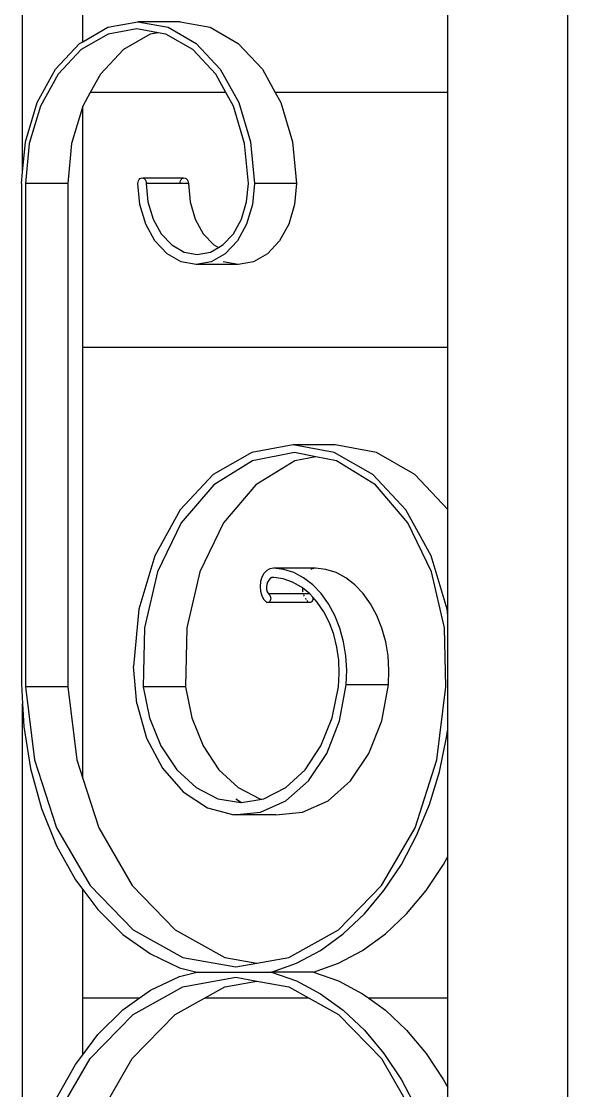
# Model space of a CAD drawing. Header units: millimetres. Extents: x 173236 to 801264, y -94969 to 615039.
# Drawn here: x 445123.3 to 445213.3, y -2428.3 to -2252.3 of the extents above; entities that cross this region are included whole.
import ezdxf

# ---------------------------------------------------------------- set-up
doc = ezdxf.new("R2010")
doc.units = ezdxf.units.MM
doc.header["$MEASUREMENT"] = 0
doc.layers.add('VOX-A-STAIRS-STEPS', color=140, linetype='Continuous')
doc.layers.add('VOX-A-WALL-PATT', color=233, linetype='Continuous')

# ---------------------------------------------------------------- blocks, each defined once
blk = doc.blocks.new('SSS')
at = {"layer": 'VOX-A-WALL-PATT'}
for p, q in [((383424.52, -2700.73), (383424.52, -2434.82)), ((383514.34, -3297.44), (383514.34, -2504.56)), ((383434.44, -2679.22), (383434.44, -2666.77)), ((383494.58, -2687.58), (383494.58, -2666.77)), ((383438.57, -2676.85), (383443.54, -2675.94)), ((383443.54, -2675.94), (383448.51, -2676.85)), ((383450.48, -2675.94), (383443.54, -2675.94)), ((383450.48, -2675.94), (383455.45, -2676.85)), ((383438.63, -2677.97), (383434.21, -2680.52)), ((383434.44, -2679.22), (383438.57, -2676.85)), ((383443.38, -2677.1), (383438.63, -2677.97)), ((383445.57, -2677.97), (383441.15, -2680.52)), ((383446.85, -2677.74), (383443.38, -2677.1)), ((383446.85, -2677.74), (383445.57, -2677.97)), ((383448.13, -2677.97), (383446.85, -2677.74)), ((383452.56, -2680.52), (383448.13, -2677.97)), ((383448.51, -2676.85), (383453.13, -2679.51)), ((383455.45, -2676.85), (383460.08, -2679.51)), ((383429.97, -2683.74), (383433.94, -2679.51)), ((383433.94, -2679.51), (383434.44, -2679.22)), ((383453.13, -2679.51), (383457.11, -2683.74)), ((383460.08, -2679.51), (383464.05, -2683.74)), ((383434.21, -2680.52), (383430.4, -2684.57)), ((383441.15, -2680.52), (383437.35, -2684.57)), ((383456.36, -2684.57), (383452.56, -2680.52)), ((383426.92, -2689.26), (383429.97, -2683.74)), ((383430.4, -2684.57), (383427.49, -2689.84)), ((383437.35, -2684.57), (383435.68, -2687.58)), ((383458.03, -2687.58), (383456.36, -2684.57)), ((383457.11, -2683.74), (383460.16, -2689.26)), ((383464.05, -2683.74), (383466.17, -2687.58)), ((383435.68, -2687.58), (383434.44, -2689.83)), ((383458.03, -2687.58), (383435.68, -2687.58)), ((383459.28, -2689.84), (383458.03, -2687.58)), ((383494.58, -2687.58), (383466.17, -2687.58)), ((383466.17, -2687.58), (383467.1, -2689.26)), ((383494.58, -2729.52), (383494.58, -2687.58)), ((383425, -2695.69), (383426.92, -2689.26)), ((383427.49, -2689.84), (383425.65, -2695.99)), ((383434.44, -2689.83), (383432.6, -2695.99)), ((383434.44, -2729.52), (383434.44, -2689.83)), ((383461.11, -2695.99), (383459.28, -2689.84)), ((383460.16, -2689.26), (383462.08, -2695.69)), ((383467.1, -2689.26), (383469.02, -2695.69)), ((383424.52, -2700.73), (383425, -2695.69)), ((383425.65, -2695.99), (383425.03, -2702.59)), ((383432.6, -2695.99), (383431.97, -2702.59)), ((383461.74, -2702.59), (383461.11, -2695.99)), ((383462.08, -2695.69), (383462.73, -2702.59)), ((383469.02, -2695.69), (383469.67, -2702.59)), ((383424.34, -2702.59), (383424.52, -2700.73)), ((383424.34, -2702.59), (383424.34, -2784.95)), ((383425.03, -2702.59), (383425.03, -2785.44)), ((383431.97, -2702.59), (383425.03, -2702.59)), ((383431.97, -2702.59), (383431.97, -2785.44)), ((383443.54, -2702.59), (383443.56, -2702.34)), ((383443.86, -2706.03), (383443.54, -2702.59)), ((383443.56, -2702.34), (383443.63, -2702.11)), ((383443.63, -2702.11), (383443.74, -2701.91)), ((383443.74, -2701.91), (383443.88, -2701.76)), ((383443.88, -2701.76), (383444.05, -2701.67)), ((383444.05, -2701.67), (383444.22, -2701.64)), ((383444.22, -2701.64), (383444.4, -2701.67)), ((383444.4, -2701.67), (383444.56, -2701.76)), ((383450.99, -2701.67), (383444.4, -2701.67)), ((383444.56, -2701.76), (383444.71, -2701.91)), ((383444.71, -2701.91), (383444.82, -2702.11)), ((383444.82, -2702.11), (383444.88, -2702.34)), ((383444.88, -2702.34), (383444.91, -2702.59)), ((383444.91, -2702.59), (383445.19, -2705.61)), ((383450.48, -2702.59), (383444.91, -2702.59)), ((383450.48, -2702.59), (383450.5, -2702.34)), ((383451.85, -2702.59), (383450.48, -2702.59)), ((383450.5, -2702.34), (383450.57, -2702.11)), ((383450.57, -2702.11), (383450.68, -2701.91)), ((383450.68, -2701.91), (383450.82, -2701.76)), ((383450.82, -2701.76), (383450.99, -2701.67)), ((383450.99, -2701.67), (383451.16, -2701.64)), ((383451.16, -2701.64), (383451.34, -2701.67)), ((383451.34, -2701.67), (383451.51, -2701.76)), ((383451.51, -2701.76), (383451.65, -2701.91)), ((383451.65, -2701.91), (383451.76, -2702.11)), ((383451.76, -2702.11), (383451.83, -2702.34)), ((383451.83, -2702.34), (383451.85, -2702.59)), ((383451.85, -2702.59), (383452.14, -2705.61)), ((383461.45, -2705.61), (383461.74, -2702.59)), ((383462.73, -2702.59), (383462.4, -2706.03)), ((383469.67, -2702.59), (383462.73, -2702.59)), ((383469.67, -2702.59), (383469.35, -2706.03)), ((383444.82, -2709.25), (383443.86, -2706.03)), ((383445.19, -2705.61), (383446.03, -2708.43)), ((383452.14, -2705.61), (383452.98, -2708.43)), ((383460.61, -2708.43), (383461.45, -2705.61)), ((383462.4, -2706.03), (383461.45, -2709.25)), ((383469.35, -2706.03), (383468.39, -2709.25)), ((383446.35, -2712.01), (383444.82, -2709.25)), ((383446.03, -2708.43), (383447.37, -2710.85)), ((383452.98, -2708.43), (383454.31, -2710.85)), ((383459.27, -2710.85), (383460.61, -2708.43)), ((383461.45, -2709.25), (383459.92, -2712.01)), ((383468.39, -2709.25), (383466.86, -2712.01)), ((383447.37, -2710.85), (383449.11, -2712.7)), ((383454.31, -2710.85), (383456.06, -2712.7)), ((383457.53, -2712.7), (383459.27, -2710.85)), ((383448.34, -2714.13), (383446.35, -2712.01)), ((383449.11, -2712.7), (383451.14, -2713.87)), ((383455.5, -2713.87), (383456.79, -2713.13)), ((383456.06, -2712.7), (383456.79, -2713.13)), ((383456.79, -2713.13), (383457.53, -2712.7)), ((383459.92, -2712.01), (383457.93, -2714.13)), ((383466.86, -2712.01), (383464.87, -2714.13)), ((383450.65, -2715.46), (383448.34, -2714.13)), ((383451.14, -2713.87), (383453.32, -2714.27)), ((383453.32, -2714.27), (383455.5, -2713.87)), ((383457.93, -2714.13), (383455.62, -2715.46)), ((383464.87, -2714.13), (383462.56, -2715.46)), ((383453.13, -2715.91), (383450.65, -2715.46)), ((383455.62, -2715.46), (383453.13, -2715.91)), ((383460.08, -2715.91), (383453.13, -2715.91)), ((383460.08, -2715.91), (383457.59, -2715.46)), ((383462.56, -2715.46), (383460.08, -2715.91)), ((383434.44, -2800.53), (383434.44, -2729.52)), ((383434.44, -2729.52), (383494.58, -2729.52)), ((383494.58, -2756.28), (383494.58, -2729.52)), ((383469.09, -2745.63), (383462.29, -2746.88)), ((383475.89, -2746.88), (383469.09, -2745.63)), ((383476.03, -2745.63), (383469.09, -2745.63)), ((383482.83, -2746.88), (383476.03, -2745.63)), ((383462.29, -2746.88), (383455.95, -2750.52)), ((383462.43, -2748.23), (383456.05, -2752.19)), ((383469.36, -2746.88), (383462.43, -2748.23)), ((383469.37, -2748.23), (383462.99, -2752.19)), ((383472.83, -2747.56), (383469.36, -2746.88)), ((383472.83, -2747.56), (383469.37, -2748.23)), ((383476.28, -2748.23), (383472.83, -2747.56)), ((383482.23, -2750.52), (383475.89, -2746.88)), ((383482.67, -2752.19), (383476.28, -2748.23)), ((383489.17, -2750.52), (383482.83, -2746.88)), ((383455.95, -2750.52), (383450.5, -2756.32)), ((383487.67, -2756.32), (383482.23, -2750.52)), ((383494.58, -2756.28), (383489.17, -2750.52)), ((383456.05, -2752.19), (383450.69, -2758.44)), ((383462.99, -2752.19), (383457.63, -2758.44)), ((383488.02, -2758.44), (383482.67, -2752.19)), ((383450.5, -2756.32), (383446.33, -2763.88)), ((383491.85, -2763.88), (383487.67, -2756.32)), ((383494.58, -2773.75), (383494.58, -2756.28)), ((383450.69, -2758.44), (383446.79, -2766.5)), ((383457.63, -2758.44), (383453.73, -2766.5)), ((383491.92, -2766.5), (383488.02, -2758.44)), ((383446.33, -2763.88), (383443.7, -2772.68)), ((383494.48, -2772.68), (383491.85, -2763.88)), ((383465.28, -2766), (383464.76, -2766.3)), ((383465.85, -2765.89), (383465.28, -2766)), ((383472.79, -2765.89), (383465.85, -2765.89)), ((383467.56, -2766.11), (383465.85, -2765.89)), ((383472.23, -2766), (383472.03, -2766.11)), ((383472.79, -2765.89), (383472.23, -2766)), ((383474.5, -2766.11), (383472.79, -2765.89)), ((383446.79, -2766.5), (383444.65, -2775.74)), ((383453.73, -2766.5), (383451.59, -2775.74)), ((383463.96, -2767.41), (383463.74, -2768.14)), ((383464.3, -2766.78), (383463.96, -2767.41)), ((383464.76, -2766.3), (383464.3, -2766.78)), ((383465.33, -2767.63), (383465.09, -2767.88)), ((383465.62, -2767.48), (383465.33, -2767.63)), ((383465.92, -2767.44), (383465.62, -2767.48)), ((383467.49, -2767.68), (383465.92, -2767.44)), ((383469.02, -2768.22), (383467.49, -2767.68)), ((383469.24, -2766.65), (383467.56, -2766.11)), ((383470.84, -2767.51), (383469.24, -2766.65)), ((383472.35, -2768.67), (383470.84, -2767.51)), ((383476.18, -2766.65), (383474.5, -2766.11)), ((383477.79, -2767.51), (383476.18, -2766.65)), ((383479.29, -2768.67), (383477.79, -2767.51)), ((383494.07, -2775.74), (383491.92, -2766.5)), ((383463.74, -2768.14), (383463.66, -2768.93)), ((383463.66, -2768.93), (383463.74, -2769.71)), ((383464.77, -2768.59), (383464.72, -2769.01)), ((383464.72, -2769.01), (383464.75, -2769.43)), ((383464.75, -2769.43), (383464.86, -2769.82)), ((383464.89, -2768.21), (383464.77, -2768.59)), ((383465.09, -2767.88), (383464.89, -2768.21)), ((383470.48, -2769.05), (383469.02, -2768.22)), ((383470.63, -2769.17), (383470.48, -2769.05)), ((383470.63, -2769.17), (383470.68, -2769.71)), ((383471.84, -2770.16), (383470.63, -2769.17)), ((383473.72, -2770.11), (383472.35, -2768.67)), ((383480.66, -2770.11), (383479.29, -2768.67)), ((383463.74, -2769.71), (383463.96, -2770.45)), ((383463.96, -2770.45), (383464.3, -2771.07)), ((383464.3, -2771.07), (383464.76, -2771.56)), ((383464.86, -2769.82), (383465.04, -2770.17)), ((383465.04, -2770.17), (383465.16, -2770.24)), ((383470.81, -2770.17), (383465.04, -2770.17)), ((383465.16, -2770.24), (383465.27, -2770.36)), ((383465.34, -2771.23), (383465.26, -2771.38)), ((383465.27, -2770.36), (383465.35, -2770.51)), ((383465.4, -2771.06), (383465.34, -2771.23)), ((383465.35, -2770.51), (383465.4, -2770.68)), ((383465.4, -2770.68), (383465.42, -2770.87)), ((383465.42, -2770.87), (383465.4, -2771.06)), ((383470.68, -2769.71), (383470.71, -2769.82)), ((383471.84, -2770.16), (383470.81, -2770.17)), ((383470.81, -2770.17), (383470.84, -2770.24)), ((383470.87, -2770.36), (383470.9, -2770.45)), ((383470.9, -2770.45), (383470.93, -2770.51)), ((383471.13, -2770.87), (383471.23, -2771.06)), ((383471.39, -2771.23), (383471.53, -2771.38)), ((383472.34, -2770.72), (383471.84, -2770.16)), ((383472.28, -2771.23), (383472.2, -2771.38)), ((383472.34, -2771.06), (383472.28, -2771.23)), ((383472.34, -2770.72), (383472.36, -2770.87)), ((383473.08, -2771.53), (383472.34, -2770.72)), ((383472.36, -2770.87), (383472.34, -2771.06)), ((383474.93, -2771.8), (383473.72, -2770.11)), ((383481.88, -2771.8), (383480.66, -2770.11)), ((383443.7, -2772.68), (383442.8, -2782.13)), ((383464.89, -2771.58), (383464.76, -2771.56)), ((383465.03, -2771.56), (383464.89, -2771.58)), ((383465.15, -2771.49), (383465.03, -2771.56)), ((383471.7, -2771.56), (383465.03, -2771.56)), ((383465.26, -2771.38), (383465.15, -2771.49)), ((383471.64, -2771.49), (383471.7, -2771.56)), ((383471.83, -2771.58), (383471.7, -2771.56)), ((383471.97, -2771.56), (383471.83, -2771.58)), ((383472.09, -2771.49), (383471.97, -2771.56)), ((383472.2, -2771.38), (383472.09, -2771.49)), ((383474.16, -2773.12), (383473.08, -2771.53)), ((383475.97, -2773.71), (383474.93, -2771.8)), ((383482.91, -2773.71), (383481.88, -2771.8)), ((383494.58, -2773.75), (383494.48, -2772.68)), ((383475.08, -2774.9), (383474.16, -2773.12)), ((383476.8, -2775.8), (383475.97, -2773.71)), ((383483.74, -2775.8), (383482.91, -2773.71)), ((383494.58, -2792.4), (383494.58, -2773.75)), ((383444.65, -2775.74), (383444.42, -2785.44)), ((383451.59, -2775.74), (383451.36, -2785.44)), ((383475.8, -2776.85), (383475.08, -2774.9)), ((383477.42, -2778.03), (383476.8, -2775.8)), ((383484.36, -2778.03), (383483.74, -2775.8)), ((383494.29, -2785.44), (383494.07, -2775.74)), ((383476.32, -2778.92), (383475.8, -2776.85)), ((383477.8, -2780.36), (383477.42, -2778.03)), ((383484.74, -2780.36), (383484.36, -2778.03)), ((383476.63, -2781.07), (383476.32, -2778.92)), ((383476.72, -2783.26), (383476.63, -2781.07)), ((383477.95, -2782.74), (383477.8, -2780.36)), ((383484.89, -2782.74), (383484.74, -2780.36)), ((383443.36, -2788.21), (383442.8, -2782.13)), ((383476.58, -2785.44), (383476.72, -2783.26)), ((383477.86, -2785.13), (383477.95, -2782.74)), ((383484.8, -2785.13), (383484.89, -2782.74)), ((383424.34, -2784.95), (383424.52, -2788.28)), ((383476.77, -2791.06), (383477.86, -2785.13)), ((383484.8, -2785.13), (383477.86, -2785.13)), ((383483.71, -2791.06), (383484.8, -2785.13)), ((383425.03, -2785.44), (383426.51, -2797.5)), ((383431.97, -2785.44), (383425.03, -2785.44)), ((383431.97, -2785.44), (383433.45, -2797.5)), ((383451.36, -2785.44), (383444.42, -2785.44)), ((383444.42, -2785.44), (383445.46, -2790.56)), ((383451.36, -2785.44), (383452.4, -2790.56)), ((383475.54, -2790.56), (383476.58, -2785.44)), ((383492.81, -2797.5), (383494.29, -2785.44)), ((383424.52, -2876.57), (383424.52, -2788.28)), ((383424.52, -2788.28), (383424.72, -2792)), ((383443.36, -2788.21), (383444.98, -2793.9)), ((383445.46, -2790.56), (383447.33, -2795.2)), ((383452.4, -2790.56), (383454.27, -2795.2)), ((383473.67, -2795.2), (383475.54, -2790.56)), ((383424.72, -2792), (383425.82, -2798.89)), ((383474.65, -2796.44), (383476.77, -2791.06)), ((383481.59, -2796.44), (383483.71, -2791.06)), ((383494.4, -2793.79), (383494.58, -2792.4)), ((383494.58, -2813.41), (383494.58, -2792.4)), ((383444.98, -2793.9), (383447.58, -2798.86)), ((383493.2, -2799.43), (383494.4, -2793.79)), ((383447.33, -2795.2), (383449.93, -2799.1)), ((383454.27, -2795.2), (383456.87, -2799.1)), ((383471.08, -2799.1), (383473.67, -2795.2)), ((383426.51, -2797.5), (383430.14, -2808.65)), ((383433.45, -2797.5), (383434.44, -2800.53)), ((383471.64, -2800.92), (383474.65, -2796.44)), ((383478.58, -2800.92), (383481.59, -2796.44)), ((383489.19, -2808.65), (383492.81, -2797.5)), ((383425.82, -2798.89), (383427.64, -2805.49)), ((383447.58, -2798.86), (383450.98, -2802.76)), ((383449.93, -2799.1), (383453.11, -2802.05)), ((383456.87, -2799.1), (383460.05, -2802.05)), ((383467.89, -2802.05), (383471.08, -2799.1)), ((383491.55, -2804.84), (383493.2, -2799.43)), ((383434.44, -2800.53), (383437.08, -2808.65)), ((383467.92, -2804.21), (383471.64, -2800.92)), ((383474.86, -2804.21), (383478.58, -2800.92)), ((383450.98, -2802.76), (383454.98, -2805.36)), ((383453.11, -2802.05), (383456.7, -2803.89)), ((383460.05, -2802.05), (383463.64, -2803.89)), ((383464.3, -2803.89), (383467.89, -2802.05)), ((383456.7, -2803.89), (383460.5, -2804.52)), ((383459.66, -2803.89), (383460.6, -2804.5)), ((383460.5, -2804.52), (383460.6, -2804.5)), ((383460.6, -2804.5), (383463.97, -2803.95)), ((383463.64, -2803.89), (383463.97, -2803.95)), ((383463.72, -2806.11), (383467.92, -2804.21)), ((383463.97, -2803.95), (383464.3, -2803.89)), ((383470.66, -2806.11), (383474.86, -2804.21)), ((383427.64, -2805.49), (383430.14, -2811.64)), ((383454.98, -2805.36), (383459.32, -2806.51)), ((383459.32, -2806.51), (383463.72, -2806.11)), ((383466.26, -2806.51), (383459.32, -2806.51)), ((383466.26, -2806.51), (383470.66, -2806.11)), ((383489.46, -2809.95), (383491.55, -2804.84)), ((383430.14, -2808.65), (383435.67, -2818.17)), ((383437.08, -2808.65), (383442.61, -2818.17)), ((383483.66, -2818.17), (383489.19, -2808.65)), ((383486.96, -2814.7), (383489.46, -2809.95)), ((383430.14, -2811.64), (383433.25, -2817.23)), ((383493.9, -2814.7), (383494.58, -2813.41)), ((383494.58, -2836.72), (383494.58, -2813.41)), ((383484.08, -2819.02), (383486.96, -2814.7)), ((383491.02, -2819.02), (383493.9, -2814.7)), ((383433.25, -2817.23), (383434.44, -2818.81)), ((383434.44, -2836.72), (383434.44, -2818.81)), ((383434.44, -2818.81), (383436.92, -2822.12)), ((383435.67, -2818.17), (383442.75, -2825.45)), ((383442.61, -2818.17), (383449.69, -2825.45)), ((383476.57, -2825.45), (383483.66, -2818.17)), ((383480.87, -2822.85), (383484.08, -2819.02)), ((383487.81, -2822.85), (383491.02, -2819.02)), ((383436.92, -2822.12), (383441.06, -2826.23)), ((383477.36, -2826.15), (383480.87, -2822.85)), ((383484.31, -2826.15), (383487.81, -2822.85)), ((383442.75, -2825.45), (383450.92, -2830.01)), ((383449.69, -2825.45), (383457.86, -2830.01)), ((383468.4, -2830.01), (383476.57, -2825.45)), ((383441.06, -2826.23), (383445.59, -2829.44)), ((383473.61, -2828.86), (383477.36, -2826.15)), ((383480.55, -2828.86), (383484.31, -2826.15)), ((383469.65, -2830.97), (383473.61, -2828.86)), ((383476.6, -2830.97), (383480.55, -2828.86)), ((383445.59, -2829.44), (383450.41, -2831.71)), ((383450.92, -2830.01), (383459.66, -2831.56)), ((383457.86, -2830.01), (383463.13, -2830.95)), ((383459.66, -2831.56), (383463.13, -2830.95)), ((383463.13, -2830.95), (383468.4, -2830.01)), ((383465.55, -2832.42), (383469.65, -2830.97)), ((383472.49, -2832.42), (383476.6, -2830.97)), ((383450.41, -2831.71), (383453.23, -2832.42)), ((383450.41, -2833.14), (383453.23, -2832.42)), ((383453.23, -2832.42), (383465.55, -2832.42)), ((383465.55, -2832.42), (383469.65, -2833.88)), ((383472.49, -2832.42), (383465.55, -2832.42)), ((383472.49, -2832.42), (383476.6, -2833.88)), ((383445.59, -2835.41), (383450.41, -2833.14)), ((383450.92, -2834.84), (383459.66, -2833.28)), ((383457.86, -2834.84), (383463.13, -2833.9)), ((383459.66, -2833.28), (383463.13, -2833.9)), ((383463.13, -2833.9), (383468.4, -2834.84)), ((383469.65, -2833.88), (383473.61, -2835.99)), ((383476.6, -2833.88), (383480.55, -2835.99)), ((383442.75, -2839.4), (383450.92, -2834.84)), ((383443.74, -2836.72), (383445.59, -2835.41)), ((383454.49, -2836.72), (383457.86, -2834.84)), ((383468.4, -2834.84), (383471.77, -2836.72)), ((383473.61, -2835.99), (383477.36, -2838.7)), ((383480.55, -2835.99), (383481.57, -2836.72)), ((383443.74, -2836.72), (383434.44, -2836.72)), ((383434.44, -2846.04), (383434.44, -2836.72)), ((383441.06, -2838.62), (383443.74, -2836.72)), ((383449.69, -2839.4), (383454.49, -2836.72)), ((383471.77, -2836.72), (383454.49, -2836.72)), ((383471.77, -2836.72), (383476.57, -2839.4)), ((383494.58, -2836.72), (383481.57, -2836.72)), ((383481.57, -2836.72), (383484.31, -2838.7)), ((383494.58, -2851.44), (383494.58, -2836.72)), ((383435.67, -2846.68), (383442.75, -2839.4)), ((383436.92, -2842.73), (383441.06, -2838.62)), ((383442.61, -2846.68), (383449.69, -2839.4)), ((383476.57, -2839.4), (383483.66, -2846.68)), ((383477.36, -2838.7), (383480.87, -2842)), ((383484.31, -2838.7), (383487.81, -2842)), ((383434.44, -2846.04), (383436.92, -2842.73)), ((383480.87, -2842), (383484.08, -2845.83)), ((383487.81, -2842), (383491.02, -2845.83)), ((383430.14, -2856.2), (383435.67, -2846.68)), ((383433.25, -2847.62), (383434.44, -2846.04)), ((383437.08, -2856.2), (383442.61, -2846.68)), ((383483.66, -2846.68), (383489.19, -2856.2)), ((383484.08, -2845.83), (383486.96, -2850.15)), ((383491.02, -2845.83), (383493.9, -2850.15)), ((383430.14, -2853.21), (383433.25, -2847.62)), ((383486.96, -2850.15), (383489.46, -2854.9)), ((383493.9, -2850.15), (383494.58, -2851.44)), ((383494.58, -2872.45), (383494.58, -2851.44))]:
    blk.add_line(p, q, dxfattribs=at)

msp = doc.modelspace()

# ---------------------------------------------------------------- block references
at = {"layer": 'VOX-A-STAIRS-STEPS'}
msp.add_blockref('SSS', (61699, 423.62), dxfattribs=at)

doc.saveas('drawing.dxf')
